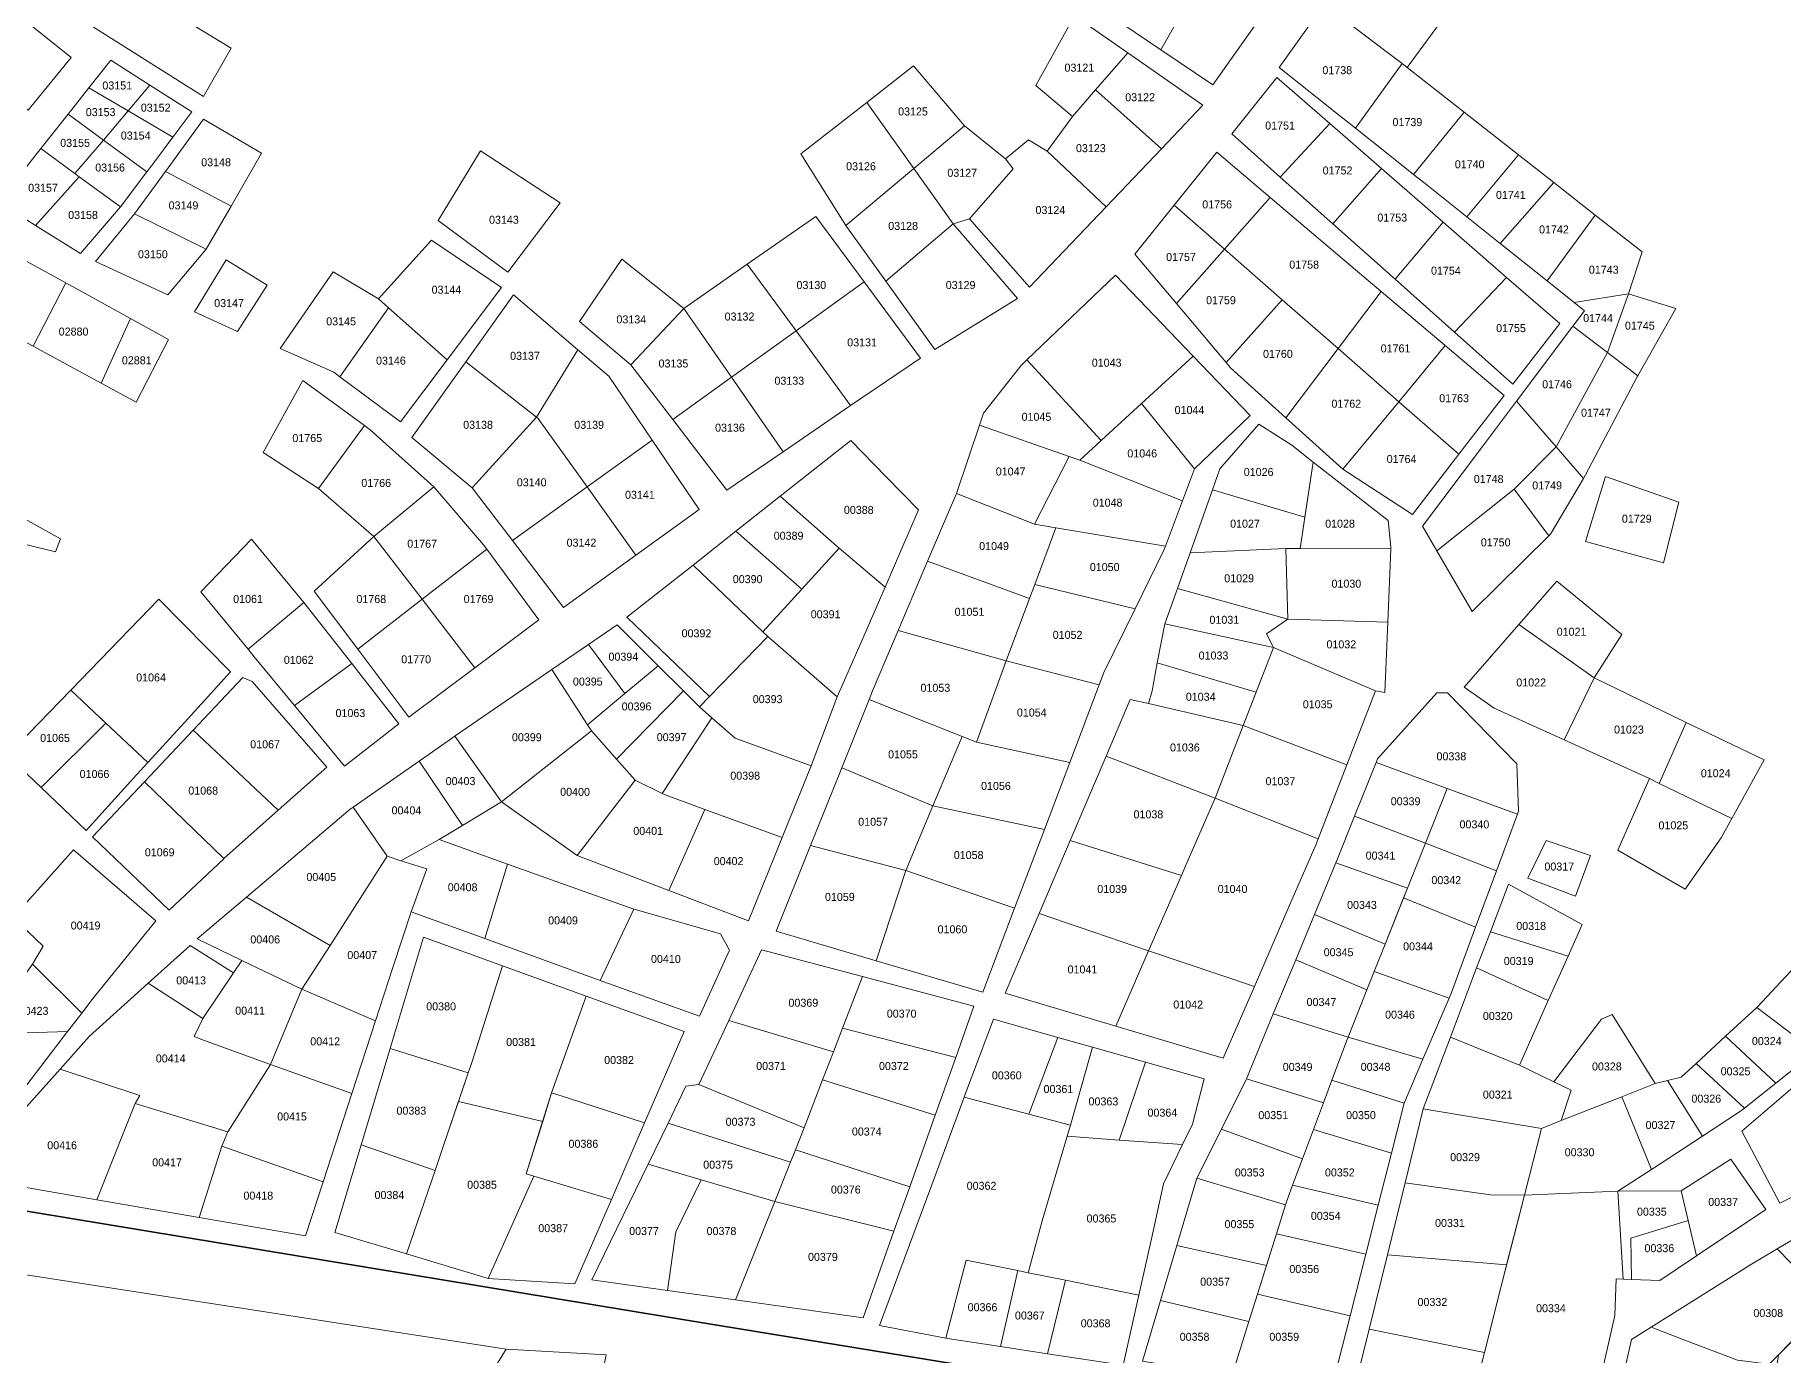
# Model space of a CAD drawing. Header units: metres. Extents: x 245225 to 248406, y 1633796 to 1637634.
# Drawn here: x 246517.6 to 246845.3, y 1634920.2 to 1635167.8 of the extents above; entities that cross this region are included whole.
import ezdxf
from ezdxf.enums import TextEntityAlignment as Align

# ---------------------------------------------------------------- set-up
doc = ezdxf.new("R2010")
doc.units = ezdxf.units.M
doc.header["$MEASUREMENT"] = 0
doc.layers.add('historique_numero_parcelle', color=7, linetype='Continuous')
doc.layers.add('limites_sections', color=7, linetype='Continuous')
doc.layers.add('LIMITES_PARCELLES', color=7, linetype='Continuous', lineweight=0, true_color=0xffffff)
doc.styles.add('Style-FANCY', font='FANCY.shx')

msp = doc.modelspace()

# ---------------------------------------------------------------- linework, layer by layer
at = {"layer": 'limites_parcelles', "flags": 128}
for points in [[(246554.414, 1635165.289), (246549.175, 1635156.24), (246525.521, 1635171.163), (246535.681, 1635188.943), (246551.874, 1635177.195), (246547.27, 1635169.575), (246554.414, 1635165.289)], [(246781.146, 1635170.149), (246774.894, 1635161.684), (246773.956, 1635162.393), (246770.946, 1635164.666), (246759.285, 1635173.474), (246765.505, 1635182.189), (246781.146, 1635170.149)], [(246516.33, 1635153.667), (246499.412, 1635165.498), (246501.954, 1635168.613), (246508.295, 1635176.385), (246524.41, 1635163.543), (246516.33, 1635153.667)], [(246722.477, 1635164.423), (246716.44, 1635157.46), (246712.108, 1635152.464), (246705.229, 1635158.285), (246712.505, 1635171.382), (246722.477, 1635164.423)], [(246773.956, 1635162.393), (246765.187, 1635150.278), (246761.634, 1635153.109), (246750.87, 1635161.684), (246759.285, 1635173.474), (246770.946, 1635164.666), (246773.956, 1635162.393)], [(246785.554, 1635153.305), (246776.077, 1635141.602), (246770.969, 1635145.672), (246765.187, 1635150.278), (246773.956, 1635162.393), (246774.894, 1635161.684), (246781.256, 1635156.684), (246785.554, 1635153.305)], [(246728.801, 1635146.42), (246718.436, 1635135.55), (246707.345, 1635145.982), (246712.108, 1635152.464), (246716.44, 1635157.46), (246728.801, 1635146.42)], [(246543.451, 1635148.615), (246539.613, 1635143.503), (246538.545, 1635142.08), (246530.454, 1635148.058), (246535.079, 1635153.532), (246543.451, 1635148.615)], [(246795.738, 1635145.3), (246786.035, 1635133.669), (246778.542, 1635139.639), (246776.077, 1635141.602), (246785.554, 1635153.305), (246788.511, 1635150.981), (246795.738, 1635145.3)], [(246699.54, 1635144.527), (246700.978, 1635142.645), (246692.793, 1635133.282), (246689.751, 1635132.356), (246682.348, 1635142.743), (246691.867, 1635150.744), (246699.54, 1635144.527)], [(246525.059, 1635141.819), (246525.913, 1635141.194), (246517.673, 1635132.063), (246510.778, 1635136.39), (246518.724, 1635146.452), (246525.059, 1635141.819)], [(246525.059, 1635141.819), (246530.454, 1635148.058), (246538.545, 1635142.08), (246533.638, 1635135.543), (246525.913, 1635141.194), (246525.059, 1635141.819)], [(246707.345, 1635145.982), (246718.436, 1635135.55), (246704.038, 1635120.449), (246692.793, 1635133.282), (246700.978, 1635142.645), (246699.54, 1635144.527), (246703.906, 1635148.098), (246707.345, 1635145.982)], [(246689.751, 1635132.356), (246677.134, 1635121.583), (246669.775, 1635131.827), (246669.631, 1635132.054), (246682.348, 1635142.743), (246689.751, 1635132.356)], [(246770.027, 1635119.664), (246761.924, 1635108.945), (246751.467, 1635118.1), (246740.619, 1635127.598), (246749.208, 1635137.314), (246760.26, 1635127.944), (246770.027, 1635119.664)], [(246816.381, 1635119.245), (246806.18, 1635117.621), (246801.136, 1635121.639), (246810.118, 1635133.996), (246818.921, 1635127.077), (246816.381, 1635119.245)], [(246594.868, 1635106.837), (246583.879, 1635116.623), (246582.004, 1635118.293), (246591.952, 1635129.299), (246605.076, 1635120.409), (246594.868, 1635106.837)], [(246523.378, 1635121.286), (246517.234, 1635109.403), (246506.27, 1635115.349), (246506.317, 1635115.424), (246513.452, 1635126.757), (246523.378, 1635121.286)], [(246582.004, 1635118.293), (246583.879, 1635116.623), (246574.779, 1635103.688), (246573.643, 1635104.534), (246563.589, 1635108.979), (246573.537, 1635123.373), (246582.004, 1635118.293)], [(246734.762, 1635107.548), (246725.073, 1635098.654), (246717.501, 1635091.704), (246703.574, 1635106.842), (246720.213, 1635122.738), (246734.762, 1635107.548)], [(246806.18, 1635117.621), (246816.381, 1635119.245), (246812.428, 1635108.235), (246805.96, 1635113.187), (246808.126, 1635116.07), (246806.18, 1635117.621)], [(246761.924, 1635108.945), (246752.138, 1635096.002), (246741.768, 1635105.381), (246740.961, 1635106.338), (246751.467, 1635118.1), (246761.924, 1635108.945)], [(246633.309, 1635091.809), (246621.106, 1635083.017), (246611.866, 1635095.919), (246611.611, 1635096.119), (246619.373, 1635108.745), (246625.184, 1635103.793), (246633.309, 1635091.809)], [(246717.501, 1635091.704), (246713.502, 1635088.034), (246711.515, 1635088.73), (246694.694, 1635094.624), (246695.448, 1635096.861), (246702.433, 1635105.751), (246703.574, 1635106.842), (246717.501, 1635091.704)], [(246802.781, 1635090.55), (246812.428, 1635108.235), (246818.121, 1635103.876), (246818.074, 1635103.793), (246808.338, 1635085.273), (246807.926, 1635084.576), (246802.781, 1635090.55)], [(246794.936, 1635082.592), (246780.439, 1635071.031), (246777.752, 1635075.642), (246788.977, 1635090.583), (246795.395, 1635099.125), (246802.781, 1635090.55), (246794.936, 1635082.592)], [(246621.106, 1635083.017), (246607.13, 1635072.949), (246599.572, 1635082.838), (246611.611, 1635096.119), (246611.866, 1635095.919), (246621.106, 1635083.017)], [(246732.737, 1635080.411), (246713.502, 1635088.034), (246717.501, 1635091.704), (246725.073, 1635098.654), (246734.977, 1635086.384), (246732.737, 1635080.411)], [(246592.376, 1635083.05), (246581.157, 1635073.737), (246570.786, 1635082.733), (246579.354, 1635094.516), (246580.417, 1635093.739), (246592.376, 1635083.05)], [(246755.688, 1635077.379), (246738.365, 1635082.496), (246739.739, 1635086.384), (246747.042, 1635094.798), (246753.233, 1635090.829), (246757.251, 1635087.692), (246755.688, 1635077.379)], [(246683.265, 1635078.695), (246676.975, 1635064.238), (246668.391, 1635071.55), (246665.908, 1635073.738), (246657.345, 1635081.284), (246670.565, 1635091.712), (246677.167, 1635084.944), (246683.265, 1635078.695)], [(246807.926, 1635084.576), (246801.776, 1635074.16), (246801.458, 1635073.847), (246794.936, 1635082.592), (246802.781, 1635090.55), (246807.926, 1635084.576)], [(246492.879, 1635076.78), (246498.225, 1635086.505), (246500.974, 1635085.271), (246509.071, 1635080.667), (246522.406, 1635073.285), (246521.453, 1635070.825), (246505.975, 1635074.635), (246492.879, 1635076.78)], [(246713.502, 1635088.034), (246732.737, 1635080.411), (246729.54, 1635071.886), (246709.025, 1635075.367), (246705.009, 1635076.048), (246711.515, 1635088.73), (246713.502, 1635088.034)], [(246771.792, 1635071.41), (246754.791, 1635071.463), (246757.251, 1635087.692), (246771.33, 1635076.7), (246771.807, 1635071.779), (246771.792, 1635071.41)], [(246602.289, 1635071.335), (246590.198, 1635061.969), (246581.157, 1635073.737), (246592.376, 1635083.05), (246601.689, 1635072.149), (246602.289, 1635071.335)], [(246665.908, 1635073.738), (246668.391, 1635071.55), (246661.377, 1635063.875), (246649.03, 1635074.725), (246657.345, 1635081.284), (246665.908, 1635073.738)], [(246705.009, 1635076.048), (246709.025, 1635075.367), (246705.047, 1635064.73), (246704.075, 1635062.131), (246684.968, 1635069.071), (246690.368, 1635081.78), (246705.009, 1635076.048)], [(246755.688, 1635077.379), (246754.791, 1635071.463), (246752.145, 1635071.471), (246734.183, 1635070.668), (246738.365, 1635082.496), (246755.688, 1635077.379)], [(246729.54, 1635071.886), (246729.262, 1635071.144), (246723.876, 1635060.167), (246705.047, 1635064.73), (246709.025, 1635075.367), (246729.54, 1635071.886)], [(246672.547, 1635054.06), (246668.025, 1635043.664), (246655.007, 1635054.988), (246654.071, 1635055.88), (246661.377, 1635063.875), (246668.391, 1635071.55), (246676.975, 1635064.238), (246672.547, 1635054.06)], [(246754.791, 1635071.463), (246771.792, 1635071.41), (246771.233, 1635057.673), (246752.475, 1635058.242), (246752.145, 1635071.471), (246754.791, 1635071.463)], [(246644.096, 1635043.716), (246628.599, 1635058.608), (246640.975, 1635068.371), (246654.071, 1635055.88), (246655.007, 1635054.988), (246644.096, 1635043.716)], [(246723.876, 1635060.167), (246718.004, 1635048.198), (246717.142, 1635045.923), (246699.691, 1635050.41), (246704.075, 1635062.131), (246705.047, 1635064.73), (246723.876, 1635060.167)], [(246752.475, 1635058.242), (246748.507, 1635055.464), (246749.829, 1635052.884), (246729.42, 1635057.333), (246731.788, 1635063.963), (246752.475, 1635058.242)], [(246538.772, 1635031.326), (246530.856, 1635038.753), (246524.302, 1635044.901), (246540.835, 1635061.989), (246554.276, 1635048.337), (246545.677, 1635038.902), (246538.772, 1635031.326)], [(246576.997, 1635049.884), (246566.27, 1635042.04), (246558.721, 1635051.194), (246557.554, 1635052.612), (246568.034, 1635061.354), (246576.997, 1635049.884)], [(246771.233, 1635057.673), (246770.695, 1635044.474), (246768.949, 1635044.791), (246749.829, 1635052.884), (246748.507, 1635055.464), (246752.475, 1635058.242), (246771.233, 1635057.673)], [(246809.92, 1635047.235), (246804.339, 1635035.588), (246791.193, 1635041.563), (246785.584, 1635045.479), (246795.822, 1635057.216), (246809.92, 1635047.235)], [(246668.025, 1635043.664), (246663.156, 1635030.752), (246648.869, 1635035.938), (246644.532, 1635039.724), (246642.201, 1635041.759), (246644.096, 1635043.716), (246655.007, 1635054.988), (246668.025, 1635043.664)], [(246699.691, 1635050.41), (246694.135, 1635035.17), (246691.421, 1635036.245), (246673.992, 1635043.148), (246674.651, 1635044.791), (246679.459, 1635056.105), (246699.691, 1635050.41)], [(246746.578, 1635044.521), (246744.147, 1635038.267), (246726.404, 1635042.41), (246727.039, 1635044.791), (246728.031, 1635050.014), (246746.578, 1635044.521)], [(246547.272, 1635037.402), (246556.602, 1635047.296), (246558.297, 1635046.537), (246572.307, 1635030.496), (246563.222, 1635022.405), (246547.272, 1635037.402)], [(246621.192, 1635038.442), (246621.956, 1635037.26), (246605.054, 1635023.979), (246596.306, 1635036.313), (246596.375, 1635036.361), (246614.508, 1635048.784), (246621.192, 1635038.442)], [(246639.176, 1635044.775), (246626.657, 1635031.967), (246621.956, 1635037.26), (246621.192, 1635038.442), (246628.177, 1635044.26), (246634.45, 1635049.485), (246639.176, 1635044.775)], [(246827.2, 1635038.879), (246822.138, 1635027.439), (246820.297, 1635028.334), (246804.339, 1635035.588), (246809.92, 1635047.235), (246827.2, 1635038.879)], [(246642.201, 1635041.759), (246644.532, 1635039.724), (246641.836, 1635035.629), (246635.202, 1635025.552), (246630.132, 1635028.053), (246626.657, 1635031.967), (246639.176, 1635044.775), (246642.201, 1635041.759)], [(246795.534, 1635021.658), (246782.383, 1635026.474), (246769.042, 1635031.359), (246769.307, 1635032.022), (246780.42, 1635044.404), (246782.431, 1635044.404), (246795.448, 1635031.069), (246795.766, 1635022.285), (246795.534, 1635021.658)], [(246726.404, 1635042.41), (246744.147, 1635038.267), (246738.849, 1635024.64), (246718.426, 1635032.565), (246722.943, 1635043.192), (246726.404, 1635042.41)], [(246518.736, 1635026.671), (246530.856, 1635038.753), (246538.772, 1635031.326), (246536.719, 1635029.072), (246527.168, 1635018.593), (246518.736, 1635026.671)], [(246626.657, 1635031.967), (246630.132, 1635028.053), (246619.235, 1635013.924), (246605.054, 1635023.979), (246621.956, 1635037.26), (246626.657, 1635031.967)], [(246663.156, 1635030.752), (246657.711, 1635017.26), (246643.184, 1635022.552), (246635.926, 1635025.195), (246635.202, 1635025.552), (246641.836, 1635035.629), (246644.532, 1635039.724), (246648.869, 1635035.938), (246663.156, 1635030.752)], [(246694.135, 1635035.17), (246711.623, 1635031.365), (246706.847, 1635018.767), (246685.951, 1635023.207), (246691.421, 1635036.245), (246694.135, 1635035.17)], [(246597.78, 1635019.548), (246593.412, 1635016.888), (246586.225, 1635012.933), (246583.618, 1635013.765), (246577.229, 1635022.979), (246589.608, 1635031.631), (246597.78, 1635019.548)], [(246738.849, 1635024.64), (246733.377, 1635012.081), (246732.531, 1635010.141), (246711.704, 1635016.754), (246718.426, 1635032.565), (246738.849, 1635024.64)], [(246528.411, 1635017.403), (246538.131, 1635027.71), (246553.032, 1635013.329), (246553.006, 1635013.306), (246542.74, 1635003.675), (246528.411, 1635017.403)], [(246635.202, 1635025.552), (246635.926, 1635025.195), (246643.184, 1635022.552), (246636.418, 1635007.368), (246619.235, 1635013.924), (246630.132, 1635028.053), (246635.202, 1635025.552)], [(246822.138, 1635027.439), (246835.726, 1635020.833), (246833.738, 1635017.222), (246826.964, 1635007.591), (246814.37, 1635014.893), (246820.297, 1635028.334), (246822.138, 1635027.439)], [(246752.903, 1635004.709), (246746.218, 1634989.335), (246726.393, 1634996.054), (246732.531, 1635010.141), (246733.377, 1635012.081), (246738.849, 1635024.64), (246758.216, 1635017.038), (246757.837, 1635016.057), (246752.903, 1635004.709)], [(246583.618, 1635013.765), (246572.918, 1634997.05), (246557.259, 1635006.112), (246576.69, 1635022.603), (246577.229, 1635022.979), (246583.618, 1635013.765)], [(246778.297, 1635016.23), (246774.935, 1635007.801), (246761.501, 1635012.521), (246761.687, 1635012.972), (246765.002, 1635021.258), (246778.297, 1635016.23)], [(246526.399, 1634984.364), (246517.145, 1634993.552), (246519.13, 1634996.886), (246513.524, 1635002.274), (246524.832, 1635014.983), (246540.284, 1635001.648), (246528.536, 1634987.149), (246526.399, 1634984.364)], [(246606.199, 1635012.318), (246601.92, 1634998.345), (246588.12, 1635003.341), (246591.079, 1635011.384), (246586.225, 1635012.933), (246593.412, 1635016.888), (246606.199, 1635012.318)], [(246787.702, 1635000.466), (246774.206, 1635005.975), (246774.935, 1635007.801), (246778.297, 1635016.23), (246791.606, 1635011.029), (246787.702, 1635000.466)], [(246584.718, 1634992.899), (246581.469, 1634982.925), (246567.663, 1634988.842), (246572.918, 1634997.05), (246583.618, 1635013.765), (246586.225, 1635012.933), (246591.079, 1635011.384), (246588.12, 1635003.341), (246584.718, 1634992.899)], [(246572.918, 1634997.05), (246567.663, 1634988.842), (246556.404, 1634994.238), (246548.01, 1634998.261), (246557.259, 1635006.112), (246572.918, 1634997.05)], [(246787.702, 1635000.466), (246783.172, 1634988.207), (246782.733, 1634987.184), (246768.706, 1634992.186), (246770.742, 1634997.29), (246774.206, 1635005.975), (246787.702, 1635000.466)], [(246517.145, 1634993.552), (246508.52, 1634981.458), (246503.877, 1634984.291), (246501.373, 1634984.396), (246504.974, 1634995.272), (246508.556, 1635003.062), (246510.424, 1635002.404), (246512.873, 1635001.542), (246513.524, 1635002.274), (246519.13, 1634996.886), (246517.145, 1634993.552)], [(246623.591, 1634990.5), (246629.851, 1635003.866), (246630.136, 1635003.764), (246646.117, 1634999.214), (246647.811, 1634996.144), (246642.201, 1634983.762), (246623.591, 1634990.5)], [(246770.742, 1634997.29), (246768.706, 1634992.186), (246767.324, 1634988.722), (246753.984, 1634994.358), (246757.508, 1635002.874), (246770.742, 1634997.29)], [(246599.245, 1634974.336), (246598.841, 1634973.149), (246584.193, 1634977.739), (246585.011, 1634980.465), (246590.449, 1634998.579), (246605.242, 1634993.231), (246599.549, 1634975.293), (246599.245, 1634974.336)], [(246567.663, 1634988.842), (246561.79, 1634974.713), (246549.201, 1634979.303), (246547.423, 1634979.952), (246549.09, 1634983.365), (246554.85, 1634991.928), (246556.404, 1634994.238), (246567.663, 1634988.842)], [(246672.759, 1634991.219), (246669.016, 1634981.528), (246667.299, 1634977.084), (246647.672, 1634982.962), (246653.843, 1634996.25), (246672.759, 1634991.219)], [(246860.378, 1634987.809), (246851.313, 1634977.133), (246840.404, 1634985.441), (246840.533, 1634985.561), (246850.226, 1634995.886), (246860.378, 1634987.809)], [(246508.52, 1634981.458), (246517.145, 1634993.552), (246526.399, 1634984.364), (246523.725, 1634980.881), (246514.208, 1634980.614), (246510.211, 1634980.426), (246508.52, 1634981.458)], [(246614.463, 1634969.409), (246612.788, 1634964.052), (246597.01, 1634967.779), (246598.841, 1634973.149), (246599.245, 1634974.336), (246599.549, 1634975.293), (246605.242, 1634993.231), (246620.914, 1634987.566), (246614.463, 1634969.409)], [(246782.733, 1634987.184), (246777.816, 1634975.71), (246763.787, 1634979.855), (246767.324, 1634988.722), (246768.706, 1634992.186), (246782.733, 1634987.184)], [(246561.79, 1634974.713), (246553.773, 1634962.092), (246543.499, 1634965.235), (246536.39, 1634967.41), (246537.263, 1634968.918), (246522.303, 1634973.864), (246527.738, 1634979.952), (246538.833, 1634989.973), (246549.09, 1634983.365), (246547.423, 1634979.952), (246549.201, 1634979.303), (246561.79, 1634974.713)], [(246614.463, 1634969.409), (246620.914, 1634987.566), (246639.344, 1634980.904), (246631.904, 1634963.763), (246617.602, 1634968.393), (246614.463, 1634969.409)], [(246851.313, 1634977.133), (246851.011, 1634976.777), (246843.998, 1634971.232), (246834.539, 1634980.01), (246840.404, 1634985.441), (246851.313, 1634977.133)], [(246667.299, 1634977.084), (246665.273, 1634971.838), (246661.792, 1634962.826), (246642.096, 1634970.956), (246647.672, 1634982.962), (246667.299, 1634977.084)], [(246690.224, 1634976.057), (246686.383, 1634965.238), (246665.273, 1634971.838), (246667.299, 1634977.084), (246669.016, 1634981.528), (246690.224, 1634976.057)], [(246709.369, 1634979.814), (246703.916, 1634965.393), (246691.815, 1634968.599), (246691.943, 1634968.945), (246697.341, 1634983.233), (246709.369, 1634979.814)], [(246763.787, 1634979.855), (246763.614, 1634979.422), (246760.748, 1634971.756), (246759.163, 1634967.518), (246744.757, 1634972.065), (246749.779, 1634984.198), (246763.787, 1634979.855)], [(246821.378, 1634971.168), (246815.116, 1634968.68), (246803.758, 1634964.197), (246805.59, 1634969.924), (246802.36, 1634971.49), (246811.323, 1634983.233), (246813.334, 1634984.079), (246821.378, 1634971.168)], [(246513.884, 1634968.06), (246495.238, 1634972.517), (246495.238, 1634979.756), (246504.618, 1634980.164), (246510.211, 1634980.426), (246514.208, 1634980.614), (246523.725, 1634980.881), (246513.884, 1634968.06)], [(246725.817, 1634975.14), (246720.882, 1634960.561), (246711.123, 1634961.268), (246711.729, 1634963.322), (246715.883, 1634977.963), (246725.817, 1634975.14)], [(246777.816, 1634975.71), (246774.282, 1634967.464), (246760.748, 1634971.756), (246763.614, 1634979.422), (246763.787, 1634979.855), (246777.816, 1634975.71)], [(246795.96, 1634974.594), (246802.36, 1634971.49), (246805.59, 1634969.924), (246803.758, 1634964.197), (246800.034, 1634962.727), (246777.88, 1634966.405), (246782.987, 1634979.866), (246795.96, 1634974.594)], [(246553.773, 1634962.092), (246561.79, 1634974.713), (246577.019, 1634969.265), (246571.636, 1634952.741), (246552.662, 1634959.393), (246553.773, 1634962.092)], [(246598.841, 1634973.149), (246594.006, 1634958.962), (246592.611, 1634954.868), (246578.774, 1634959.688), (246584.193, 1634977.739), (246598.841, 1634973.149)], [(246732.744, 1634959.703), (246720.882, 1634960.561), (246725.817, 1634975.14), (246736.817, 1634972.014), (246734.594, 1634963.548), (246732.744, 1634959.703)], [(246830.216, 1634961.308), (246823.665, 1634971.715), (246826.246, 1634972.332), (246829.058, 1634974.936), (246838.089, 1634966.559), (246837.358, 1634965.982), (246830.216, 1634961.308)], [(246534.147, 1634961.783), (246529.199, 1634949.367), (246510.862, 1634952.541), (246508.745, 1634958.679), (246515.36, 1634966.088), (246522.303, 1634973.864), (246537.263, 1634968.918), (246536.39, 1634967.41), (246534.147, 1634961.783)], [(246686.383, 1634965.238), (246681.608, 1634951.791), (246660.166, 1634958.746), (246661.792, 1634962.826), (246665.273, 1634971.838), (246686.383, 1634965.238)], [(246759.163, 1634967.518), (246757.304, 1634962.546), (246755.249, 1634957.05), (246740.033, 1634962.572), (246744.648, 1634971.803), (246744.757, 1634972.065), (246759.163, 1634967.518)], [(246774.282, 1634967.464), (246771.904, 1634958.082), (246757.304, 1634962.546), (246759.163, 1634967.518), (246760.748, 1634971.756), (246774.282, 1634967.464)], [(246830.216, 1634961.308), (246820.651, 1634955.049), (246815.116, 1634968.68), (246821.378, 1634971.168), (246823.665, 1634971.715), (246830.216, 1634961.308)], [(246858.74, 1634955.666), (246844.769, 1634948.721), (246841.254, 1634955.36), (246837.625, 1634962.215), (246848.999, 1634971.991), (246853.11, 1634965.102), (246854.396, 1634962.946), (246858.74, 1634955.666)], [(246631.904, 1634963.763), (246625.676, 1634949.412), (246611.114, 1634953.803), (246609.715, 1634954.225), (246614.463, 1634969.409), (246617.602, 1634968.393), (246631.904, 1634963.763)], [(246659.23, 1634956.399), (246636.301, 1634963.737), (246639.661, 1634970.639), (246642.096, 1634970.956), (246661.792, 1634962.826), (246660.166, 1634958.746), (246659.23, 1634956.399)], [(246706.438, 1634945.397), (246703.835, 1634935.687), (246701.894, 1634936.082), (246692.216, 1634938.055), (246688.407, 1634923.432), (246675.962, 1634925.765), (246685.17, 1634950.636), (246685.288, 1634950.956), (246691.815, 1634968.599), (246703.916, 1634965.393), (246711.729, 1634963.322), (246711.123, 1634961.268), (246706.438, 1634945.397)], [(246820.651, 1634955.049), (246814.393, 1634950.953), (246796.847, 1634950.208), (246800.034, 1634962.727), (246803.758, 1634964.197), (246815.116, 1634968.68), (246820.651, 1634955.049)], [(246543.499, 1634965.235), (246553.773, 1634962.092), (246552.662, 1634959.393), (246548.372, 1634946.048), (246529.199, 1634949.367), (246534.147, 1634961.783), (246536.39, 1634967.41), (246543.499, 1634965.235)], [(246611.114, 1634953.803), (246602.575, 1634934.599), (246587.269, 1634939.194), (246592.611, 1634954.868), (246594.006, 1634958.962), (246597.01, 1634967.779), (246612.788, 1634964.052), (246609.715, 1634954.225), (246611.114, 1634953.803)], [(246800.034, 1634962.727), (246796.847, 1634950.208), (246790.509, 1634950.265), (246774.474, 1634952.535), (246777.88, 1634966.405), (246800.034, 1634962.727)], [(246659.23, 1634956.399), (246656.292, 1634949.027), (246642.493, 1634953.103), (246632.553, 1634956.039), (246636.301, 1634963.737), (246659.23, 1634956.399)], [(246755.249, 1634957.05), (246753.397, 1634952.097), (246752.237, 1634948.995), (246752.051, 1634948.403), (246735.441, 1634953.388), (246740.033, 1634962.572), (246755.249, 1634957.05)], [(246771.904, 1634958.082), (246769.433, 1634948.329), (246753.397, 1634952.097), (246755.249, 1634957.05), (246757.304, 1634962.546), (246771.904, 1634958.082)], [(246681.608, 1634951.791), (246678.647, 1634943.453), (246656.292, 1634949.027), (246659.23, 1634956.399), (246660.166, 1634958.746), (246681.608, 1634951.791)], [(246726.911, 1634942.06), (246724.553, 1634931.464), (246710.828, 1634934.261), (246703.835, 1634935.687), (246706.438, 1634945.397), (246711.123, 1634961.268), (246720.882, 1634960.561), (246732.744, 1634959.703), (246729.197, 1634952.329), (246726.911, 1634942.06)], [(246642.493, 1634953.103), (246637.742, 1634943.379), (246636.168, 1634932.362), (246621.987, 1634934.338), (246632.553, 1634956.039), (246642.493, 1634953.103)], [(246829.1, 1634938.84), (246827.554, 1634945.459), (246826.246, 1634951.059), (246835.559, 1634956.986), (246842.121, 1634947.567), (246829.1, 1634938.84)], [(246656.292, 1634949.027), (246648.94, 1634930.583), (246636.168, 1634932.362), (246637.742, 1634943.379), (246642.493, 1634953.103), (246656.292, 1634949.027)], [(246752.051, 1634948.403), (246750.349, 1634942.976), (246748.492, 1634937.057), (246731.714, 1634940.811), (246735.441, 1634953.388), (246752.051, 1634948.403)], [(246769.433, 1634948.329), (246767.105, 1634939.144), (246750.349, 1634942.976), (246752.051, 1634948.403), (246752.237, 1634948.995), (246753.397, 1634952.097), (246769.433, 1634948.329)], [(246793.522, 1634937.142), (246771.16, 1634939.041), (246774.474, 1634952.535), (246790.509, 1634950.265), (246796.847, 1634950.208), (246793.522, 1634937.142)], [(246814.393, 1634950.953), (246815.34, 1634934.5), (246814.075, 1634934.549), (246813.821, 1634927.661), (246808.678, 1634905.022), (246786.317, 1634908.838), (246789.34, 1634920.713), (246792.503, 1634933.139), (246796.847, 1634950.208), (246814.393, 1634950.953)], [(246827.554, 1634945.459), (246816.797, 1634942.157), (246816.927, 1634934.438), (246815.34, 1634934.5), (246814.393, 1634950.953), (246826.246, 1634951.059), (246827.554, 1634945.459)], [(246816.927, 1634934.438), (246816.797, 1634942.157), (246827.554, 1634945.459), (246829.1, 1634938.84), (246822.224, 1634934.232), (246816.927, 1634934.438)], [(246865.8, 1634932.432), (246865.5, 1634930.904), (246856.288, 1634932.24), (246854.115, 1634930.042), (246844.233, 1634940.138), (246855.394, 1634946.695), (246865.8, 1634932.432)], [(246767.105, 1634939.144), (246764.176, 1634927.585), (246746.806, 1634931.68), (246748.492, 1634937.057), (246750.349, 1634942.976), (246767.105, 1634939.144)], [(246748.492, 1634937.057), (246746.806, 1634931.68), (246745.185, 1634926.514), (246728.644, 1634930.449), (246731.714, 1634940.811), (246748.492, 1634937.057)], [(246793.522, 1634937.142), (246792.503, 1634933.139), (246789.34, 1634920.713), (246767.742, 1634925.124), (246771.16, 1634939.041), (246793.522, 1634937.142)], [(246854.115, 1634930.042), (246842.715, 1634918.508), (246836.778, 1634919.3), (246827.226, 1634922.937), (246820.595, 1634925.462), (246839.425, 1634937.314), (246844.233, 1634940.138), (246854.115, 1634930.042)], [(246701.894, 1634936.082), (246698.641, 1634921.84), (246689.509, 1634923.225), (246688.407, 1634923.432), (246692.216, 1634938.055), (246701.894, 1634936.082)], [(246703.835, 1634935.687), (246710.828, 1634934.261), (246707.469, 1634920.501), (246698.641, 1634921.84), (246701.894, 1634936.082), (246703.835, 1634935.687)], [(246841.887, 1634902.746), (246844.467, 1634920.281), (246854.115, 1634930.042), (246856.288, 1634932.24), (246865.5, 1634930.904), (246862.821, 1634917.264), (246859.487, 1634900.285), (246841.887, 1634902.746)], [(246764.176, 1634927.585), (246760.523, 1634913.171), (246741.978, 1634916.29), (246745.185, 1634926.514), (246746.806, 1634931.68), (246764.176, 1634927.585)], [(246836.778, 1634919.3), (246842.715, 1634918.508), (246844.467, 1634920.281), (246841.887, 1634902.746), (246834.847, 1634903.731), (246825.175, 1634905.084), (246813.232, 1634906.755), (246816.936, 1634923.159), (246820.595, 1634925.462), (246827.226, 1634922.937), (246836.778, 1634919.3)]]:
    msp.add_lwpolyline(points, close=True, dxfattribs=at)
msp.add_lwpolyline([(246490.456, 1634939.222), (246605.947, 1634921.362), (246605.947, 1634921.362), (246600.282, 1634912.17), (246598.563, 1634909.381), (246591.924, 1634898.608), (246584.648, 1634898.608), (246576.611, 1634889.484), (246568.791, 1634880.608), (246560.174, 1634870.827), (246552.068, 1634860.991), (246548.576, 1634860.356), (246540.215, 1634849.667), (246495.162, 1634792.07)], dxfattribs=at)
at = {"layer": 'limites_parcelles'}
for points in [[(246736.724, 1635179.258), (246728.684, 1635164.991), (246721.381, 1635169.916), (246729.255, 1635183.74)], [(246748.281, 1635172.324), (246738.434, 1635158.417), (246728.684, 1635164.991), (246736.724, 1635179.258)], [(246535.079, 1635153.532), (246527.726, 1635157.852), (246531.839, 1635163.06), (246539.165, 1635158.37)], [(246691.867, 1635150.744), (246682.348, 1635142.743), (246673.535, 1635155.109), (246682.342, 1635161.989)], [(246728.801, 1635146.42), (246716.44, 1635157.46), (246722.477, 1635164.423), (246736.582, 1635154.581)], [(246543.451, 1635148.615), (246535.079, 1635153.532), (246539.165, 1635158.37), (246547.005, 1635153.35)], [(246760.357, 1635151.155), (246751.075, 1635141.128), (246741.972, 1635149.235), (246750.447, 1635159.779)], [(246535.079, 1635153.532), (246530.454, 1635148.058), (246523.847, 1635152.939), (246527.726, 1635157.852)], [(246682.348, 1635142.743), (246669.631, 1635132.054), (246661.176, 1635145.453), (246673.535, 1635155.109)], [(246530.454, 1635148.058), (246525.059, 1635141.819), (246518.724, 1635146.452), (246523.847, 1635152.939)], [(246542.085, 1635142.191), (246549.196, 1635151.948), (246560.097, 1635145.598), (246554.374, 1635135.671)], [(246770.059, 1635142.712), (246760.923, 1635132.358), (246751.075, 1635141.128), (246760.357, 1635151.155)], [(246616.083, 1635136.284), (246606.24, 1635123.267), (246593.222, 1635133.003), (246601.16, 1635146.021)], [(246749.208, 1635137.314), (246740.619, 1635127.598), (246731.207, 1635135.839), (246739.206, 1635145.792)], [(246802.363, 1635140.092), (246792.293, 1635128.684), (246786.035, 1635133.669), (246795.738, 1635145.3)], [(246536.287, 1635134.236), (246542.085, 1635142.191), (246554.374, 1635135.671), (246549.725, 1635127.606)], [(246781.619, 1635132.652), (246772.61, 1635121.949), (246760.923, 1635132.358), (246770.059, 1635142.712)], [(246517.673, 1635132.063), (246525.913, 1635141.194), (246533.638, 1635135.543), (246526.124, 1635126.759)], [(246810.118, 1635133.996), (246801.136, 1635121.639), (246792.293, 1635128.684), (246802.363, 1635140.092)], [(246740.619, 1635127.598), (246731.613, 1635117.411), (246723.818, 1635126.645), (246731.207, 1635135.839)], [(246549.725, 1635127.606), (246542.486, 1635119.016), (246528.94, 1635125.26), (246536.287, 1635134.236)], [(246673.081, 1635121.457), (246660.285, 1635112.266), (246651.139, 1635124.768), (246664.025, 1635133.744)], [(246677.134, 1635121.583), (246689.751, 1635132.356), (246701.789, 1635118.333), (246686.311, 1635108.808)], [(246793.507, 1635122.306), (246783.759, 1635112.021), (246772.61, 1635121.949), (246781.619, 1635132.652)], [(246561.155, 1635120.833), (246555.546, 1635112.154), (246547.502, 1635115.858), (246553.429, 1635125.595)], [(246639.26, 1635116.493), (246629.312, 1635105.91), (246619.681, 1635114.059), (246627.618, 1635125.701)], [(246751.467, 1635118.1), (246740.961, 1635106.338), (246731.613, 1635117.411), (246740.619, 1635127.598)], [(246660.285, 1635112.266), (246648.196, 1635103.583), (246639.26, 1635116.493), (246651.139, 1635124.768)], [(246783.759, 1635112.021), (246793.507, 1635122.306), (246803.469, 1635113.636), (246794.699, 1635102.278)], [(246535.538, 1635114.584), (246530.035, 1635102.477), (246517.234, 1635109.403), (246523.378, 1635121.286)], [(246619.373, 1635108.745), (246611.611, 1635096.119), (246598.362, 1635106.472), (246607.298, 1635119.033)], [(246670.531, 1635098.261), (246660.285, 1635112.266), (246673.081, 1635121.457), (246683.604, 1635107.18)], [(246781.975, 1635109.536), (246773.283, 1635099), (246761.924, 1635108.945), (246770.027, 1635119.664)], [(246818.121, 1635103.876), (246812.428, 1635108.235), (246816.381, 1635119.245), (246825.271, 1635116.493)], [(246594.868, 1635106.837), (246586.132, 1635095.221), (246574.779, 1635103.688), (246583.879, 1635116.623)], [(246648.196, 1635103.583), (246637.163, 1635095.658), (246629.312, 1635105.91), (246639.26, 1635116.493)], [(246530.035, 1635102.477), (246535.538, 1635114.584), (246542.634, 1635110.673), (246536.602, 1635098.925)], [(246670.531, 1635098.261), (246657.862, 1635089.618), (246648.196, 1635103.583), (246660.285, 1635112.266)], [(246812.428, 1635108.235), (246802.781, 1635090.55), (246795.395, 1635099.125), (246805.96, 1635113.187)], [(246773.283, 1635099), (246762.829, 1635086.331), (246752.138, 1635096.002), (246761.924, 1635108.945)], [(246784.55, 1635089.135), (246773.283, 1635099), (246781.975, 1635109.536), (246793.052, 1635100.145)], [(246611.611, 1635096.119), (246599.572, 1635082.838), (246588.248, 1635092.258), (246598.362, 1635106.472)], [(246734.977, 1635086.384), (246725.073, 1635098.654), (246734.762, 1635107.548), (246745.454, 1635096.385)], [(246579.354, 1635094.516), (246570.786, 1635082.733), (246560.414, 1635089.506), (246567.822, 1635102.947)], [(246657.862, 1635089.618), (246647.303, 1635082.415), (246637.163, 1635095.658), (246648.196, 1635103.583)], [(246784.55, 1635089.135), (246775.847, 1635077.864), (246762.829, 1635086.331), (246773.283, 1635099)], [(246711.515, 1635088.73), (246705.009, 1635076.048), (246690.368, 1635081.78), (246694.694, 1635094.624)], [(246630.267, 1635070.225), (246621.106, 1635083.017), (246633.309, 1635091.809), (246642.118, 1635078.817)], [(246630.267, 1635070.225), (246616.718, 1635060.402), (246607.13, 1635072.949), (246621.106, 1635083.017)], [(246825.8, 1635080.193), (246822.943, 1635068.763), (246808.338, 1635072.784), (246812.042, 1635084.955)], [(246801.458, 1635073.847), (246787.065, 1635059.661), (246780.439, 1635071.031), (246794.936, 1635082.592)], [(246568.034, 1635061.354), (246557.554, 1635052.612), (246548.717, 1635063.351), (246558.192, 1635073.208)], [(246590.198, 1635061.969), (246578.119, 1635052.614), (246569.939, 1635063.471), (246581.157, 1635073.737)], [(246661.377, 1635063.875), (246654.071, 1635055.88), (246640.975, 1635068.371), (246649.03, 1635074.725)], [(246600.076, 1635049.111), (246590.198, 1635061.969), (246602.289, 1635071.335), (246612.061, 1635058.073)], [(246752.475, 1635058.242), (246731.788, 1635063.963), (246734.183, 1635070.668), (246752.145, 1635071.471)], [(246704.075, 1635062.131), (246699.691, 1635050.41), (246679.459, 1635056.105), (246684.968, 1635069.071)], [(246809.92, 1635047.235), (246795.822, 1635057.216), (246802.94, 1635065.376), (246815.111, 1635055.322)], [(246600.076, 1635049.111), (246587.719, 1635039.87), (246578.119, 1635052.614), (246590.198, 1635061.969)], [(246628.177, 1635044.26), (246621.385, 1635053.496), (246626.744, 1635057.167), (246634.45, 1635049.485)], [(246746.578, 1635044.521), (246728.031, 1635050.014), (246729.42, 1635057.333), (246749.829, 1635052.884)], [(246628.177, 1635044.26), (246621.192, 1635038.442), (246614.508, 1635048.784), (246621.385, 1635053.496)], [(246717.142, 1635045.923), (246711.623, 1635031.365), (246694.135, 1635035.17), (246699.691, 1635050.41)], [(246768.949, 1635044.791), (246763.573, 1635030.891), (246744.147, 1635038.267), (246749.829, 1635052.884)], [(246566.27, 1635042.04), (246576.997, 1635049.884), (246585.814, 1635038.6), (246575.654, 1635030.662)], [(246530.856, 1635038.753), (246518.736, 1635026.671), (246512.471, 1635032.673), (246524.302, 1635044.901)], [(246691.421, 1635036.245), (246685.951, 1635023.207), (246668.859, 1635030.36), (246673.992, 1635043.148)], [(246538.131, 1635027.71), (246547.272, 1635037.402), (246563.222, 1635022.405), (246553.032, 1635013.329)], [(246763.573, 1635030.891), (246758.216, 1635017.038), (246738.849, 1635024.64), (246744.147, 1635038.267)], [(246835.726, 1635020.833), (246822.138, 1635027.439), (246827.2, 1635038.879), (246841.781, 1635031.827)], [(246605.054, 1635023.979), (246597.78, 1635019.548), (246589.608, 1635031.631), (246596.306, 1635036.313)], [(246685.951, 1635023.207), (246680.879, 1635011.12), (246663, 1635015.765), (246668.859, 1635030.36)], [(246782.383, 1635026.474), (246778.297, 1635016.23), (246765.002, 1635021.258), (246769.042, 1635031.359)], [(246795.534, 1635021.658), (246791.606, 1635011.029), (246778.297, 1635016.23), (246782.383, 1635026.474)], [(246657.711, 1635017.26), (246651.409, 1635001.648), (246636.418, 1635007.368), (246643.184, 1635022.552)], [(246706.847, 1635018.767), (246701.26, 1635004.027), (246680.879, 1635011.12), (246685.951, 1635023.207)], [(246680.879, 1635011.12), (246675.291, 1634994.177), (246656.554, 1634999.706), (246663, 1635015.765)], [(246732.531, 1635010.141), (246726.393, 1634996.054), (246705.862, 1635003.013), (246711.704, 1635016.754)], [(246800.904, 1635016.755), (246809.265, 1635013.897), (246806.408, 1635006.277), (246797.518, 1635009.664)], [(246629.851, 1635003.866), (246623.591, 1634990.5), (246601.92, 1634998.345), (246606.199, 1635012.318)], [(246701.26, 1635004.027), (246695.289, 1634988.276), (246675.291, 1634994.177), (246680.879, 1635011.12)], [(246774.935, 1635007.801), (246770.742, 1634997.29), (246757.508, 1635002.874), (246761.501, 1635012.521)], [(246805.042, 1634995.05), (246790.478, 1634999.612), (246793.861, 1635008.527), (246807.668, 1635000.964)], [(246726.393, 1634996.054), (246720.226, 1634981.901), (246699.512, 1634988.078), (246705.862, 1635003.013)], [(246805.042, 1634995.05), (246801.338, 1634986.708), (246787.902, 1634992.82), (246790.478, 1634999.612)], [(246554.85, 1634991.928), (246549.09, 1634983.365), (246538.833, 1634989.973), (246546.684, 1634997.063)], [(246746.218, 1634989.335), (246740.374, 1634975.894), (246720.226, 1634981.901), (246726.393, 1634996.054)], [(246767.324, 1634988.722), (246763.787, 1634979.855), (246749.779, 1634984.198), (246753.984, 1634994.358)], [(246690.224, 1634976.057), (246669.016, 1634981.528), (246672.759, 1634991.219), (246693.636, 1634985.667)], [(246801.338, 1634986.708), (246795.96, 1634974.594), (246782.987, 1634979.866), (246787.902, 1634992.82)], [(246581.469, 1634982.925), (246577.019, 1634969.265), (246561.79, 1634974.713), (246567.663, 1634988.842)], [(246715.883, 1634977.963), (246711.729, 1634963.322), (246703.916, 1634965.393), (246709.369, 1634979.814)], [(246843.998, 1634971.232), (246838.089, 1634966.559), (246829.058, 1634974.936), (246834.539, 1634980.01)], [(246571.636, 1634952.741), (246568.33, 1634942.593), (246548.372, 1634946.048), (246552.662, 1634959.393)], [(246592.611, 1634954.868), (246587.269, 1634939.194), (246573.833, 1634943.228), (246578.774, 1634959.688)], [(246625.676, 1634949.412), (246618.812, 1634933.597), (246602.575, 1634934.599), (246611.114, 1634953.803)], [(246678.647, 1634943.453), (246672.893, 1634927.247), (246648.94, 1634930.583), (246656.292, 1634949.027)], [(246724.553, 1634931.464), (246721.635, 1634918.352), (246707.469, 1634920.501), (246710.828, 1634934.261)], [(246745.185, 1634926.514), (246741.978, 1634916.29), (246725.281, 1634919.098), (246728.644, 1634930.449)], [(246789.34, 1634920.713), (246786.317, 1634908.838), (246764.651, 1634912.536), (246767.742, 1634925.124)], [(246622.28, 1634908.081), (246600.282, 1634912.17), (246605.947, 1634921.362), (246624.697, 1634920.257)]]:
    msp.add_3dface(points, dxfattribs=at)
at = {"layer": 'limites_sections', "flags": 128}
for points in [[(247335.725, 1635183.526), (247307.282, 1635143.838), (247299.761, 1635133.712), (247240.475, 1635053.88), (247210.048, 1635014.854), (247192.85, 1634961.276), (247142.579, 1634913.65), (247071.802, 1634848.166), (246991.766, 1634872.64), (246784.729, 1634903.067), (246643.177, 1634926.218), (246475.166, 1634954), (246278.712, 1634922.249)], [(246278.712, 1634922.249), (246475.166, 1634954), (246643.177, 1634926.218), (246784.729, 1634903.067), (246991.766, 1634872.64), (246999.571246, 1634870.253254), (247040.849557, 1634805.47047), (247038.303451, 1634801.958394), (247032.6049, 1634798.1715), (247024.9407, 1634793.0783), (247023.4972, 1634792.1191), (247016.734, 1634787.6247), (247004.1143, 1634784.8567), (246959.9992, 1634775.1805), (246935.4919, 1634769.8051), (246636.5417, 1634671.0846), (246589.0941, 1634657.0569), (246244.6059, 1634539.0524)]]:
    msp.add_lwpolyline(points, dxfattribs=at)

# ---------------------------------------------------------------- texts
at = {"layer": 'historique_numero_parcelle', "style": 'Style-FANCY'}
for s, p in [('03121', (246713.410979, 1635161.633748)), ('01738', (246761.768743, 1635161.163759)), ('03151', (246533.027952, 1635158.294925)), ('03152', (246540.231171, 1635154.137896)), ('03122', (246724.800022, 1635156.089646)), ('03153', (246529.912141, 1635153.299786)), ('03125', (246682.219364, 1635153.420264)), ('01751', (246751.044041, 1635150.780444)), ('01739', (246774.918087, 1635151.424684)), ('03155', (246525.121162, 1635147.533584)), ('03154', (246536.478796, 1635148.908086)), ('03123', (246715.565663, 1635146.541471)), ('03156', (246531.687818, 1635142.907213)), ('03148', (246551.554778, 1635143.897755)), ('03126', (246672.471984, 1635143.153408)), ('03127', (246691.453724, 1635141.921386)), ('01752', (246761.817461, 1635142.361622)), ('01740', (246786.589291, 1635143.519205)), ('03157', (246519.107312, 1635139.118953)), ('01741', (246794.310242, 1635137.769766)), ('03149', (246545.449841, 1635135.812607)), ('03124', (246707.972967, 1635134.939924)), ('01756', (246739.244581, 1635135.996172)), ('03158', (246526.612061, 1635134.014859)), ('03143', (246605.522877, 1635133.117557)), ('03128', (246680.372492, 1635131.962536)), ('01753', (246772.07786, 1635133.532127)), ('01742', (246802.390307, 1635131.301647)), ('03150', (246539.704017, 1635126.649438)), ('01757', (246732.472718, 1635126.139991)), ('01758', (246755.558617, 1635124.702631)), ('01754', (246782.133052, 1635123.573277)), ('01743', (246811.72727, 1635123.755509)), ('03144', (246594.749458, 1635120.001649)), ('03130', (246663.160672, 1635120.874332)), ('03129', (246691.145912, 1635120.874332)), ('01759', (246739.962809, 1635118.029175)), ('03147', (246553.99002, 1635117.486269)), ('03132', (246649.693897, 1635114.97089)), ('02880', (246524.83609, 1635112.148661)), ('03145', (246574.998188, 1635114.07254)), ('03134', (246629.403957, 1635114.43188)), ('01755', (246794.342927, 1635112.793078)), ('01744', (246810.656734, 1635114.668818)), ('01745', (246818.496517, 1635113.260792)), ('03131', (246672.677192, 1635110.119801)), ('01761', (246772.693484, 1635108.994342)), ('02881', (246536.686852, 1635106.758562)), ('03146', (246584.335152, 1635106.706071)), ('03137', (246609.473131, 1635107.604421)), ('03135', (246637.304465, 1635106.167061)), ('01043', (246718.526356, 1635106.315839)), ('01760', (246750.633625, 1635107.967656)), ('03133', (246659.030861, 1635102.933002)), ('01746', (246802.976092, 1635102.273161)), ('01762', (246763.459125, 1635098.624818)), ('01763', (246783.672112, 1635099.651503)), ('01045', (246705.367329, 1635096.165114)), ('01044', (246734.061317, 1635097.445386)), ('01747', (246810.260975, 1635096.934396)), ('01765', (246568.648504, 1635092.183469)), ('03138', (246600.674838, 1635094.668183)), ('03139', (246621.503449, 1635094.668183)), ('03136', (246647.898327, 1635094.129173)), ('01046', (246725.197251, 1635089.306517)), ('01047', (246700.524077, 1635085.922942)), ('01026', (246747.022689, 1635085.823125)), ('01764', (246773.822128, 1635088.255294)), ('01766', (246581.576608, 1635083.764647)), ('03140', (246610.73003, 1635083.887985)), ('01748', (246790.150592, 1635084.511501)), ('01749', (246801.114791, 1635083.303541)), ('03141', (246631.01997, 1635081.552275)), ('00388', (246672.053671, 1635078.716182)), ('01048', (246718.70912, 1635080.070273)), ('01027', (246744.463989, 1635076.129641)), ('01028', (246762.283504, 1635076.129641)), ('01729', (246817.915975, 1635077.062972)), ('01767', (246590.195344, 1635072.368438)), ('03142', (246620.066994, 1635072.568776)), ('00389', (246658.894644, 1635073.86944)), ('01750', (246791.470015, 1635072.626011)), ('01049', (246697.417084, 1635071.931404)), ('00390', (246651.218546, 1635065.730571)), ('01050', (246718.160827, 1635067.999141)), ('01029', (246743.367404, 1635065.887469)), ('01030', (246763.471472, 1635064.881541)), ('01061', (246557.548171, 1635062.023588)), ('01768', (246580.653172, 1635061.998913)), ('01769', (246600.763555, 1635061.998913)), ('00391', (246665.839686, 1635059.146317)), ('01051', (246692.81371, 1635059.603075)), ('01031', (246740.596567, 1635058.101328)), ('01021', (246805.69491, 1635055.869018)), ('00392', (246641.623422, 1635055.579847)), ('01052', (246711.204363, 1635055.282158)), ('01032', (246762.528278, 1635053.502801)), ('01062', (246567.051912, 1635050.592592)), ('01770', (246589.0667, 1635050.705372)), ('00394', (246627.916103, 1635051.190344)), ('01033', (246738.560051, 1635051.412562)), ('01064', (246539.363128, 1635047.300466)), ('00395', (246621.245208, 1635046.526498)), ('01022', (246798.123248, 1635046.358429)), ('00393', (246654.965213, 1635043.234371)), ('01053', (246686.416961, 1635045.360054)), ('01034', (246736.158007, 1635043.678677)), ('01063', (246576.738418, 1635040.624764)), ('00396', (246630.383421, 1635041.862652)), ('01054', (246704.487776, 1635040.71907)), ('01035', (246758.089717, 1635042.267766)), ('00399', (246609.816731, 1635036.089999)), ('00397', (246636.962934, 1635036.10143)), ('01023', (246816.451892, 1635037.527168)), ('01065', (246521.360849, 1635035.960918)), ('01067', (246560.746546, 1635034.772094)), ('01055', (246680.340049, 1635032.877407)), ('01036', (246733.194615, 1635034.168089)), ('00338', (246783.160467, 1635032.509648)), ('01066', (246528.762801, 1635029.193768)), ('00403', (246597.388761, 1635027.859682)), ('00398', (246650.761635, 1635028.877041)), ('01056', (246697.77119, 1635026.956151)), ('01037', (246751.105512, 1635027.845115)), ('01024', (246832.717911, 1635029.33931)), ('01068', (246549.141015, 1635026.084538)), ('00400', (246618.863561, 1635025.847827)), ('00339', (246774.580338, 1635024.083371)), ('00404', (246587.245345, 1635022.372804)), ('01057', (246674.742894, 1635020.234726)), ('01038', (246726.35401, 1635021.626653)), ('00340', (246787.478273, 1635019.746125)), ('00401', (246632.57088, 1635018.531989)), ('01025', (246824.78072, 1635019.567441)), ('01069', (246540.985161, 1635014.51637)), ('01058', (246692.653791, 1635013.993402)), ('00341', (246769.880686, 1635013.893455)), ('00405', (246571.279582, 1635009.880359)), ('00402', (246647.648931, 1635012.862216)), ('00317', (246803.395285, 1635011.840162)), ('00408', (246597.780399, 1635007.959951)), ('01039', (246719.561544, 1635007.639197)), ('01040', (246742.132929, 1635007.639197)), ('00342', (246782.204218, 1635009.294928)), ('01059', (246668.506064, 1635006.151739)), ('00343', (246766.391847, 1635004.644146)), ('00419', (246527.090612, 1635000.787002)), ('00409', (246616.605117, 1635001.74149)), ('01060', (246689.615335, 1635000.070449)), ('00318', (246798.121231, 1635000.709638)), ('00406', (246560.770637, 1634998.175019)), ('00344', (246776.900791, 1634996.871069)), ('00407', (246578.955681, 1634995.248684)), ('00410', (246635.886746, 1634994.517101)), ('00345', (246762.005505, 1634995.773694)), ('00319', (246795.771405, 1634994.125385)), ('00413', (246546.880554, 1634990.49339)), ('01041', (246713.987234, 1634992.550283)), ('00423', (246517.33557, 1634984.783608)), ('00411', (246557.937791, 1634984.823616)), ('00380', (246593.75061, 1634985.622153)), ('00369', (246661.663033, 1634986.30393)), ('00370', (246680.096114, 1634984.265947)), ('01042', (246733.817156, 1634985.966029)), ('00347', (246758.80713, 1634986.446001)), ('00346', (246773.519653, 1634984.068354)), ('00320', (246791.855028, 1634983.830957)), ('00412', (246572.010639, 1634979.062394)), ('00381', (246608.737279, 1634978.946451)), ('00324', (246842.287355, 1634979.115671)), ('00414', (246543.042505, 1634975.861716)), ('00382', (246627.105087, 1634975.562877)), ('00371', (246655.605704, 1634974.441823)), ('00372', (246678.634, 1634974.441823)), ('00349', (246754.329406, 1634974.283422)), ('00348', (246768.950546, 1634974.283422)), ('00328', (246812.314017, 1634974.360377)), ('00360', (246699.797121, 1634972.683082)), ('00325', (246836.438899, 1634973.445897)), ('00361', (246709.483627, 1634970.122539)), ('00363', (246717.919339, 1634967.802047)), ('00321', (246791.855028, 1634969.084972)), ('00326', (246830.955971, 1634968.324811)), ('00415', (246565.796654, 1634964.979408)), ('00383', (246588.164878, 1634966.07515)), ('00373', (246649.882082, 1634963.983278)), ('00364', (246728.976577, 1634965.698744)), ('00351', (246749.760299, 1634965.230073)), ('00350', (246766.209082, 1634965.230073)), ('00374', (246673.550053, 1634962.154319)), ('00327', (246822.366051, 1634963.386621)), ('00416', (246522.692847, 1634959.578262)), ('00386', (246620.422769, 1634959.856689)), ('00330', (246807.196618, 1634958.265535)), ('00417', (246542.36285, 1634956.377583)), ('00375', (246645.678504, 1634955.935857)), ('00353', (246745.339689, 1634954.484937)), ('00352', (246762.245383, 1634954.484937)), ('00329', (246785.721818, 1634957.351055)), ('00385', (246601.415286, 1634952.175059)), ('00376', (246669.620622, 1634951.272011)), ('00362', (246695.073808, 1634951.981549)), ('00418', (246559.474153, 1634950.13626)), ('00384', (246584.052682, 1634950.254652)), ('00337', (246834.115182, 1634948.957438)), ('00365', (246717.553811, 1634945.854535)), ('00355', (246743.420664, 1634944.791453)), ('00354', (246759.595301, 1634946.346068)), ('00331', (246782.888972, 1634945.00558)), ('00335', (246820.747282, 1634947.128479)), ('00387', (246614.757077, 1634944.036191)), ('00377', (246631.788421, 1634943.498934)), ('00378', (246646.318179, 1634943.498934)), ('00379', (246665.325662, 1634938.652192)), ('00336', (246822.157178, 1634940.282946)), ('00356', (246755.574487, 1634936.37824)), ('00357', (246738.851558, 1634934.000593)), ('00366', (246695.256572, 1634929.211006)), ('00332', (246779.599216, 1634930.191009)), ('00334', (246801.827918, 1634929.025048)), ('00308', (246842.573023, 1634928.12261)), ('00367', (246704.120638, 1634927.65639)), ('00368', (246716.457225, 1634926.193223)), ('00358', (246735.013509, 1634923.666973)), ('00359', (246751.82782, 1634923.666973))]:
    msp.add_text(s, height=1.499994, dxfattribs=at).set_placement(p, align=Align.MIDDLE_CENTER)

doc.saveas('drawing.dxf')
